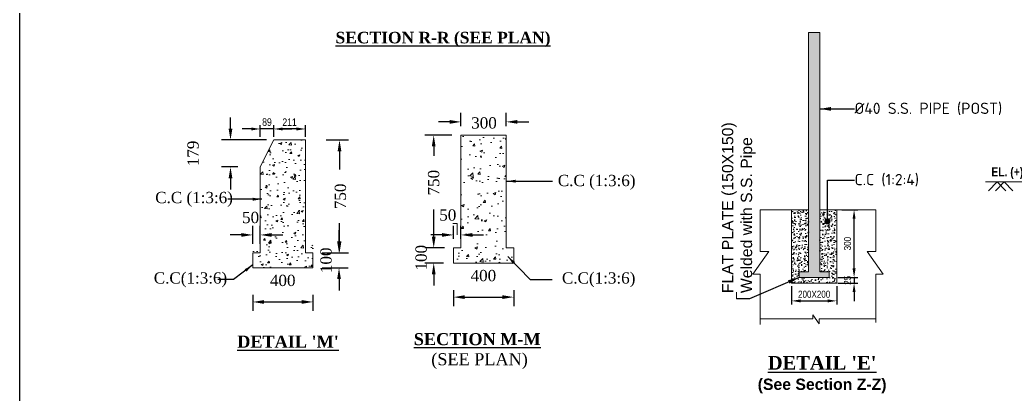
# Model space of a CAD drawing. Extents: x -119161 to 3778985, y -718511 to -30958.
# Drawn here: x 3215947 to 3222557, y -259100 to -256613 of the extents above; entities that cross this region are included whole.
import ezdxf

# ---------------------------------------------------------------- set-up
doc = ezdxf.new("R2010")
doc.units = 0
doc.header["$MEASUREMENT"] = 0
doc.layers.get('DEFPOINTS').update_dxf_attribs({"linetype": 'CONTINUOUS'})
doc.layers.add('Dim', color=7, linetype='CONTINUOUS', lineweight=9)
doc.layers.add('LINE', color=7, linetype='CONTINUOUS')
doc.styles.add('ARIAL', font='ARIALN.TTF')
doc.styles.add('DIM', font='isocp3.shx')
doc.styles.get("Standard").update_dxf_attribs({"font": 'times.ttf', "height": 250})
doc.styles.add('style1', font='times.ttf')
doc.dimstyles.new('Dim_25', dxfattribs={"dimtxt": 50, "dimasz": 50, "dimexe": 25, "dimexo": 20, "dimgap": 20, "dimtad": 1, "dimdec": 0, "dimzin": 0, "dimdsep": 46, "dimtxsty": 'DIM', "dimcen": 0.09, "dimclrd": 5, "dimclre": 5, "dimclrt": 7, "dimadec": 0, "dimazin": 0, "dimtfac": 1, "dimtdec": 0, "dimtmove": 0, "dimatfit": 3, "dimfxl": 1, "dimtolj": 1, "dimtzin": 0, "dimarcsym": 0})
doc.dimstyles.get("Standard").update_dxf_attribs({"dimtxt": 75, "dimasz": 75, "dimexe": 60, "dimexo": 60, "dimgap": 100, "dimtad": 1, "dimdec": 0, "dimzin": 0, "dimdsep": 46, "dimtxsty": 'style1', "dimcen": 0.09, "dimclrd": 5, "dimclre": 5, "dimadec": 0, "dimazin": 0, "dimtfac": 1, "dimtdec": 0, "dimtofl": 0, "dimtmove": 0, "dimatfit": 3, "dimfxl": 1, "dimtolj": 1, "dimtzin": 0, "dimarcsym": 0})

# ---------------------------------------------------------------- blocks, each defined once
blk = doc.blocks.new('*D152')
at = {"layer": 'DEFPOINTS', "color": 0, "lineweight": -2}
for p in [(3219176.1, -257290.9), (3218876.1, -257378.9), (3219176.1, -257378.9)]:
    blk.add_point(p, dxfattribs=at)
at = {"layer": 'LINE', "color": 5, "lineweight": -2}
for p, q in [((3218876.1, -257318.9), (3218876.1, -257230.9)), ((3219176.1, -257318.9), (3219176.1, -257230.9)), ((3218801.1, -257290.9), (3218726.1, -257290.9)), ((3219251.1, -257290.9), (3219326.1, -257290.9))]:
    blk.add_line(p, q, dxfattribs=at)
for points in [[(3218801.1, -257278.4), (3218801.1, -257303.4), (3218876.1, -257290.9)], [(3219251.1, -257278.4), (3219251.1, -257303.4), (3219176.1, -257290.9)]]:
    blk.add_solid(points, dxfattribs=at)
at = {"layer": 'LINE', "color": 7, "lineweight": 9, "insert": (3219029.1, -257298.2), "char_height": 75, "attachment_point": 5, "style": 'style1'}
blk.add_mtext('\\A1;300', dxfattribs=at)
blk = doc.blocks.new('*D153')
at = {"layer": 'DEFPOINTS', "color": 0, "lineweight": -2}
for p in [(3218826.1, -258348.6), (3219226.1, -258348.6), (3219226.1, -258455.7)]:
    blk.add_point(p, dxfattribs=at)
at = {"layer": 'LINE', "color": 5, "lineweight": -2}
for p, q in [((3218826.1, -258408.6), (3218826.1, -258515.7)), ((3219226.1, -258408.6), (3219226.1, -258515.7)), ((3218901.1, -258455.7), (3219151.1, -258455.7))]:
    blk.add_line(p, q, dxfattribs=at)
for points in [[(3218901.1, -258443.2), (3218901.1, -258468.2), (3218826.1, -258455.7)], [(3219151.1, -258443.2), (3219151.1, -258468.2), (3219226.1, -258455.7)]]:
    blk.add_solid(points, dxfattribs=at)
at = {"layer": 'LINE', "color": 7, "lineweight": 9, "insert": (3219025, -258313), "char_height": 75, "attachment_point": 5, "style": 'style1'}
blk.add_mtext('\\A1;400', dxfattribs=at)
blk = doc.blocks.new('*D154')
at = {"layer": 'DEFPOINTS', "color": 0, "lineweight": -2}
for p in [(3218826.1, -258042.3), (3218826.1, -258128.9), (3218876.1, -258128.9)]:
    blk.add_point(p, dxfattribs=at)
at = {"layer": 'LINE', "color": 5, "lineweight": -2}
for p, q in [((3218826.1, -258068.9), (3218826.1, -257982.3)), ((3218876.1, -258068.9), (3218876.1, -257982.3)), ((3218751.1, -258042.3), (3218676.1, -258042.3)), ((3218951.1, -258042.3), (3219026.1, -258042.3))]:
    blk.add_line(p, q, dxfattribs=at)
for points in [[(3218751.1, -258029.8), (3218751.1, -258054.8), (3218826.1, -258042.3)], [(3218951.1, -258029.8), (3218951.1, -258054.8), (3218876.1, -258042.3)]]:
    blk.add_solid(points, dxfattribs=at)
at = {"layer": 'LINE', "color": 7, "lineweight": 9, "insert": (3218788.6, -257910.4), "char_height": 75, "attachment_point": 5, "style": 'style1'}
blk.add_mtext('\\A1;50', dxfattribs=at)
blk = doc.blocks.new('*D155')
at = {"layer": 'DEFPOINTS', "color": 0, "lineweight": -2}
for p in [(3218820.5, -258128.9), (3218695, -258228.9), (3218820.5, -258228.9)]:
    blk.add_point(p, dxfattribs=at)
at = {"layer": 'LINE', "color": 5, "lineweight": -2}
for p, q in [((3218695, -258053.9), (3218695, -257978.9)), ((3218760.5, -258128.9), (3218635, -258128.9)), ((3218760.5, -258228.9), (3218635, -258228.9)), ((3218695, -258303.9), (3218695, -258378.9))]:
    blk.add_line(p, q, dxfattribs=at)
for points in [[(3218682.5, -258053.9), (3218707.5, -258053.9), (3218695, -258128.9)], [(3218682.5, -258303.9), (3218707.5, -258303.9), (3218695, -258228.9)]]:
    blk.add_solid(points, dxfattribs=at)
at = {"layer": 'LINE', "color": 7, "lineweight": 9, "insert": (3218611.8, -258193.8), "char_height": 75, "attachment_point": 5, "rotation": 90, "style": 'style1'}
blk.add_mtext('\\A1;100', dxfattribs=at)
blk = doc.blocks.new('*D156')
at = {"layer": 'DEFPOINTS', "color": 0, "lineweight": -2}
for p in [(3217920.4, -257410.9), (3218069.4, -257410.9), (3217970.4, -258160.9)]:
    blk.add_point(p, dxfattribs=at)
at = {"layer": 'LINE', "color": 5, "lineweight": -2}
for p, q in [((3217980.4, -257410.9), (3218129.4, -257410.9)), ((3218069.4, -257485.9), (3218069.4, -257606.9)), ((3218069.4, -258085.9), (3218069.4, -257965)), ((3218030.4, -258160.9), (3218129.4, -258160.9))]:
    blk.add_line(p, q, dxfattribs=at)
for points in [[(3218056.9, -257485.9), (3218081.9, -257485.9), (3218069.4, -257410.9)], [(3218056.9, -258085.9), (3218081.9, -258085.9), (3218069.4, -258160.9)]]:
    blk.add_solid(points, dxfattribs=at)
at = {"layer": 'LINE', "color": 7, "lineweight": 9, "insert": (3218075.6, -257785.9), "char_height": 75, "attachment_point": 5, "rotation": 90, "style": 'style1'}
blk.add_mtext('\\A1;750', dxfattribs=at)
blk = doc.blocks.new('*D157')
at = {"layer": 'DEFPOINTS', "color": 0, "lineweight": -2}
for p in [(3217893.2, -258160.9), (3217893.2, -258260.9), (3218066.1, -258260.9)]:
    blk.add_point(p, dxfattribs=at)
at = {"layer": 'LINE', "color": 5, "lineweight": -2}
for p, q in [((3218066.1, -258085.9), (3218066.1, -258010.9)), ((3217953.2, -258160.9), (3218126.1, -258160.9)), ((3217953.2, -258260.9), (3218126.1, -258260.9)), ((3218066.1, -258335.9), (3218066.1, -258410.9))]:
    blk.add_line(p, q, dxfattribs=at)
for points in [[(3218053.6, -258085.9), (3218078.6, -258085.9), (3218066.1, -258160.9)], [(3218053.6, -258335.9), (3218078.6, -258335.9), (3218066.1, -258260.9)]]:
    blk.add_solid(points, dxfattribs=at)
at = {"layer": 'LINE', "color": 7, "lineweight": 9, "insert": (3217980.1, -258210.9), "char_height": 75, "attachment_point": 5, "rotation": 90, "style": 'style1'}
blk.add_mtext('\\A1;100', dxfattribs=at)
blk = doc.blocks.new('*D158')
at = {"layer": 'DEFPOINTS', "color": 0, "lineweight": -2}
for p in [(3217543.2, -258042.4), (3217493.2, -258160.9), (3217543.2, -258160.9)]:
    blk.add_point(p, dxfattribs=at)
at = {"layer": 'LINE', "color": 5, "lineweight": -2}
for p, q in [((3217493.2, -258100.9), (3217493.2, -257982.4)), ((3217543.2, -258100.9), (3217543.2, -257982.4)), ((3217418.2, -258042.4), (3217343.2, -258042.4)), ((3217618.2, -258042.4), (3217693.2, -258042.4))]:
    blk.add_line(p, q, dxfattribs=at)
for points in [[(3217418.2, -258029.9), (3217418.2, -258054.9), (3217493.2, -258042.4)], [(3217618.2, -258029.9), (3217618.2, -258054.9), (3217543.2, -258042.4)]]:
    blk.add_solid(points, dxfattribs=at)
at = {"layer": 'LINE', "color": 7, "lineweight": 9, "insert": (3217478.8, -257926.9), "char_height": 75, "attachment_point": 5, "style": 'style1'}
blk.add_mtext('\\A1;50', dxfattribs=at)
blk = doc.blocks.new('*D159')
at = {"layer": 'DEFPOINTS', "color": 0, "lineweight": -2, "ltscale": 50}
for p in [(3217632.1, -257338), (3217632.1, -257410.9), (3217843.2, -257410.9)]:
    blk.add_point(p, dxfattribs=at)
at = {"layer": 'Dim', "color": 5, "lineweight": -2, "ltscale": 50}
for p, q in [((3217632.1, -257390.9), (3217632.1, -257313)), ((3217843.2, -257390.9), (3217843.2, -257313)), ((3217783.2, -257338), (3217692.1, -257338))]:
    blk.add_line(p, q, dxfattribs=at)
for points in [[(3217692.1, -257328), (3217692.1, -257348), (3217632.1, -257338)], [(3217783.2, -257328), (3217783.2, -257348), (3217843.2, -257338)]]:
    blk.add_solid(points, dxfattribs=at)
at = {"layer": 'Dim', "color": 7, "ltscale": 50, "insert": (3217737.6, -257292.9), "char_height": 50, "attachment_point": 5, "style": 'ARIAL'}
blk.add_mtext('\\A1;211', dxfattribs=at)
blk = doc.blocks.new('*D160')
at = {"layer": 'DEFPOINTS', "color": 0, "lineweight": -2, "ltscale": 50}
for p in [(3217543.2, -257338), (3217543.2, -257410.9), (3217632.1, -257410.9)]:
    blk.add_point(p, dxfattribs=at)
at = {"layer": 'Dim', "color": 5, "lineweight": -2, "ltscale": 50}
for p, q in [((3217543.2, -257390.9), (3217543.2, -257313)), ((3217632.1, -257390.9), (3217632.1, -257313)), ((3217483.2, -257338), (3217423.2, -257338)), ((3217632.1, -257338), (3217543.2, -257338)), ((3217692.1, -257338), (3217752.1, -257338))]:
    blk.add_line(p, q, dxfattribs=at)
for points in [[(3217483.2, -257328), (3217483.2, -257348), (3217543.2, -257338)], [(3217692.1, -257328), (3217692.1, -257348), (3217632.1, -257338)]]:
    blk.add_solid(points, dxfattribs=at)
at = {"layer": 'Dim', "color": 7, "ltscale": 50, "insert": (3217587.6, -257292.5), "char_height": 50, "attachment_point": 5, "style": 'ARIAL'}
blk.add_mtext('\\A1;89', dxfattribs=at)
blk = doc.blocks.new('*D161')
at = {"layer": 'DEFPOINTS', "color": 0, "lineweight": -2}
for p in [(3217643.9, -257410.9), (3217345.3, -257590.4), (3217455, -257590.4)]:
    blk.add_point(p, dxfattribs=at)
at = {"layer": 'LINE', "color": 5, "lineweight": -2}
for p, q in [((3217345.3, -257335.9), (3217345.3, -257260.9)), ((3217583.9, -257410.9), (3217285.3, -257410.9)), ((3217395, -257590.4), (3217285.3, -257590.4)), ((3217345.3, -257665.4), (3217345.3, -257740.4))]:
    blk.add_line(p, q, dxfattribs=at)
for points in [[(3217332.8, -257335.9), (3217357.8, -257335.9), (3217345.3, -257410.9)], [(3217332.8, -257665.4), (3217357.8, -257665.4), (3217345.3, -257590.4)]]:
    blk.add_solid(points, dxfattribs=at)
at = {"layer": 'LINE', "color": 7, "lineweight": 9, "insert": (3217097, -257500.7), "char_height": 75, "attachment_point": 5, "rotation": 90, "style": 'style1'}
blk.add_mtext('\\A1;179', dxfattribs=at)
blk = doc.blocks.new('*D180')
at = {"layer": 'DEFPOINTS', "color": 0, "lineweight": -2, "ltscale": 50}
for p in [(3221386, -257875.1), (3221487.2, -257875.1), (3221386, -258325.1)]:
    blk.add_point(p, dxfattribs=at)
at = {"layer": 'Dim', "color": 5, "lineweight": -2, "ltscale": 50}
for p, q in [((3221406, -257875.1), (3221512.2, -257875.1)), ((3221487.2, -258265.1), (3221487.2, -257935.1)), ((3221406, -258325.1), (3221512.2, -258325.1))]:
    blk.add_line(p, q, dxfattribs=at)
for points in [[(3221477.2, -257935.1), (3221497.2, -257935.1), (3221487.2, -257875.1)], [(3221477.2, -258265.1), (3221497.2, -258265.1), (3221487.2, -258325.1)]]:
    blk.add_solid(points, dxfattribs=at)
at = {"layer": 'Dim', "color": 7, "ltscale": 50, "insert": (3221443.4, -258100.1), "char_height": 70, "attachment_point": 5, "rotation": 90, "style": 'ARIAL'}
blk.add_mtext('\\A1;{\\H0.6667x;300}', dxfattribs=at)
blk = doc.blocks.new('*D181')
at = {"layer": 'DEFPOINTS', "color": 0, "lineweight": -2, "ltscale": 50}
for p in [(3221071.9, -258363), (3221371.9, -258363), (3221371.9, -258480.6)]:
    blk.add_point(p, dxfattribs=at)
at = {"layer": 'Dim', "color": 5, "lineweight": -2, "ltscale": 50}
for p, q in [((3221071.9, -258383), (3221071.9, -258505.6)), ((3221371.9, -258383), (3221371.9, -258505.6)), ((3221131.9, -258480.6), (3221311.9, -258480.6))]:
    blk.add_line(p, q, dxfattribs=at)
for points in [[(3221131.9, -258470.6), (3221131.9, -258490.6), (3221071.9, -258480.6)], [(3221311.9, -258470.6), (3221311.9, -258490.6), (3221371.9, -258480.6)]]:
    blk.add_solid(points, dxfattribs=at)
at = {"layer": 'Dim', "color": 7, "ltscale": 50, "insert": (3221221.9, -258436.8), "char_height": 70, "attachment_point": 5, "style": 'ARIAL'}
blk.add_mtext('\\A1;{\\H0.66667x;200X200}', dxfattribs=at)
blk = doc.blocks.new('*D182')
at = {"layer": 'DEFPOINTS', "color": 0, "lineweight": -2, "ltscale": 50}
for p in [(3221358.8, -258325.1), (3221358.8, -258362.6), (3221487.2, -258362.6)]:
    blk.add_point(p, dxfattribs=at)
at = {"layer": 'Dim', "color": 5, "lineweight": -2, "ltscale": 50}
for p, q in [((3221487.2, -258265.1), (3221487.2, -258205.1)), ((3221378.8, -258325.1), (3221512.2, -258325.1)), ((3221378.8, -258362.6), (3221512.2, -258362.6)), ((3221487.2, -258325.1), (3221487.2, -258362.6)), ((3221487.2, -258422.6), (3221487.2, -258482.6))]:
    blk.add_line(p, q, dxfattribs=at)
for points in [[(3221477.2, -258265.1), (3221497.2, -258265.1), (3221487.2, -258325.1)], [(3221477.2, -258422.6), (3221497.2, -258422.6), (3221487.2, -258362.6)]]:
    blk.add_solid(points, dxfattribs=at)
at = {"layer": 'Dim', "color": 7, "ltscale": 50, "insert": (3221443.4, -258343.9), "char_height": 70, "attachment_point": 5, "rotation": 90, "style": 'ARIAL'}
blk.add_mtext('\\A1;{\\H0.6667x;25}', dxfattribs=at)
blk = doc.blocks.new('*D184')
at = {"layer": 'DEFPOINTS', "color": 0, "lineweight": -2}
for p in [(3218695, -257378.9), (3218876.1, -257378.9), (3218826.1, -258128.9)]:
    blk.add_point(p, dxfattribs=at)
at = {"layer": 'LINE', "color": 5, "lineweight": -2}
for p, q in [((3218816.1, -257378.9), (3218635, -257378.9)), ((3218695, -257453.9), (3218695, -257516)), ((3218695, -258053.9), (3218695, -257874)), ((3218766.1, -258128.9), (3218635, -258128.9))]:
    blk.add_line(p, q, dxfattribs=at)
for points in [[(3218682.5, -257453.9), (3218707.5, -257453.9), (3218695, -257378.9)], [(3218682.5, -258053.9), (3218707.5, -258053.9), (3218695, -258128.9)]]:
    blk.add_solid(points, dxfattribs=at)
at = {"layer": 'LINE', "color": 7, "lineweight": 9, "insert": (3218695, -257695), "char_height": 75, "attachment_point": 5, "rotation": 90, "style": 'style1'}
blk.add_mtext('\\A1;750', dxfattribs=at)
blk = doc.blocks.new('*D220')
at = {"layer": 'DEFPOINTS', "color": 0, "lineweight": -2}
for p in [(3217493.2, -258380.6), (3217893.2, -258380.6), (3217893.2, -258487.8)]:
    blk.add_point(p, dxfattribs=at)
at = {"layer": 'LINE', "color": 5, "lineweight": -2}
for p, q in [((3217493.2, -258440.6), (3217493.2, -258547.8)), ((3217893.2, -258440.6), (3217893.2, -258547.8)), ((3217568.2, -258487.8), (3217818.2, -258487.8))]:
    blk.add_line(p, q, dxfattribs=at)
for points in [[(3217568.2, -258475.3), (3217568.2, -258500.3), (3217493.2, -258487.8)], [(3217818.2, -258475.3), (3217818.2, -258500.3), (3217893.2, -258487.8)]]:
    blk.add_solid(points, dxfattribs=at)
at = {"layer": 'LINE', "color": 7, "lineweight": 9, "insert": (3217692.1, -258345.1), "char_height": 75, "attachment_point": 5, "style": 'style1'}
blk.add_mtext('\\A1;400', dxfattribs=at)

msp = doc.modelspace()

# ---------------------------------------------------------------- hatches: boundary and pattern name
at = {"layer": 'LINE', "lineweight": 9}
h = msp.add_hatch(color=15, dxfattribs=at)
h.dxf.hatch_style = 1
h.paths.add_polyline_path([(3221184.4, -258287.6), (3221122.1, -258287.6), (3221122.1, -258325.1), (3221321.6, -258325.1), (3221321.6, -258287.6), (3221259.4, -258287.6), (3221259.4, -256697.8), (3221184.4, -256697.8)])
h = msp.add_hatch(dxfattribs=at)
h.set_pattern_fill('AR-CONC', color=256, scale=25, style=0)
h.set_pattern_definition([(50, (3143197.36, -241756.82), (179.31505, -15.68803), [18.75, -206.25]), (355, (3143197.36, -241756.82), (-34.68783, 188.04803), [15, -165]), (100.4514, (3143212.3, -241758.12), (144.62735, 172.3599), [15.93505, -175.28553]), (46.1842, (3143197.36, -241706.82), (266.81026, -41.37975), [28.125, -309.375]), (96.6356, (3143219.6, -241710.27), (233.6657, 243.5295), [23.9026, -262.92825]), (351.1842, (3143197.36, -241706.82), (233.6655, 243.52965), [22.5, -247.5]), (21, (3143222.36, -241719.32), (149.22676, -100.65472), [18.75, -206.25]), (326, (3143222.36, -241719.32), (60.82883, 181.2875), [15, -165]), (71.4514, (3143234.8, -241727.7), (210.05566, 80.63262), [15.93505, -175.28553]), (37.5, (3143197.365, -241756.82), (3.039964, 83.223463), [0, -163, 0, -167.5, 0, -165.625]), (7.5, (3143197.365, -241756.82), (65.76738, 98.60293), [0, -95.5, 0, -159.25, 0, -63.125]), (327.5, (3143141.615, -241756.82), (133.45561, -5.63872), [0, -62.5, 0, -195, 0, -258.75]), (317.5, (3143116.61, -241756.82), (145.79654, 25.02625), [0, -81.25, 0, -129.5, 0, -183.75])])
h.paths.add_polyline_path([(3219176.1, -257378.9), (3218876.1, -257378.9), (3218876.1, -258128.9), (3218826.1, -258128.9), (3218826.1, -258228.9), (3219226.1, -258228.9), (3219226.1, -258128.9), (3219176.1, -258128.9)])
h = msp.add_hatch(dxfattribs=at)
h.set_pattern_fill('AR-CONC', color=2, scale=20, style=0)
h.set_pattern_definition([(50, (3142733.66, -243390.06), (143.45204, -12.55043), [15, -165]), (355, (3142733.66, -243390.06), (-27.75027, 150.43843), [12, -132]), (100.45144, (3142745.61, -243391.1), (115.70177, 137.888), [12.74804, -140.22842]), (46.1842, (3142733.66, -243350.06), (213.44827, -33.10386), [22.5, -247.5]), (96.63564, (3142751.44, -243352.82), (186.9324, 194.8237), [19.12207, -210.34275]), (351.18416, (3142733.66, -243350.06), (186.9324, 194.8237), [18, -198]), (21, (3142753.66, -243360.06), (119.38141, -80.52378), [15, -165]), (326, (3142753.66, -243360.06), (48.66307, 145.03), [12, -132]), (71.45144, (3142763.6, -243366.77), (168.04448, 64.50623), [12.74804, -140.22842]), (37.5, (3142733.657, -243390.06), (2.43197, 66.57877), [0, -130.4, 0, -134, 0, -132.5]), (7.5, (3142733.66, -243390.06), (52.61391, 78.88234), [0, -76.4, 0, -127.4, 0, -50.5]), (327.5, (3142689.057, -243390.06), (106.764487, -4.510974), [0, -50, 0, -156, 0, -207]), (317.5, (3142669.06, -243390.06), (116.63723, 20.021), [0, -65, 0, -103.6, 0, -147])])
h.paths.add_polyline_path([(3217543.2, -257590.4), (3217632.1, -257410.9), (3217843.2, -257410.9), (3217843.2, -258110.9), (3217893.2, -258110.9), (3217893.2, -258260.9), (3217493.2, -258260.9), (3217493.2, -258110.9), (3217543.2, -258110.9)])
h = msp.add_hatch(dxfattribs=at)
h.set_pattern_fill('AR-CONC', color=2, scale=7.5)
h.set_pattern_definition([(50, (3083304.91, -232408.42), (53.794514, -4.70641), [5.625, -61.875]), (355, (3083304.91, -232408.42), (-10.40635, 56.41441), [4.5, -49.5]), (100.451444, (3083309.39, -232408.813), (43.388164, 51.708), [4.780514, -52.585658]), (46.1842, (3083304.91, -232393.42), (80.0431, -12.413946), [8.4375, -92.8125]), (96.635635, (3083311.58, -232394.455), (70.099646, 73.058895), [7.170776, -78.87853]), (351.184164, (3083304.91, -232393.42), (70.099646, 73.058895), [6.75, -74.25]), (21, (3083312.41, -232397.17), (44.768029, -30.196417), [5.625, -61.875]), (326, (3083312.41, -232397.17), (18.24865, 54.386253), [4.5, -49.5]), (71.451445, (3083316.14, -232399.687), (63.016678, 24.189836), [4.780514, -52.585658]), (37.5, (3083304.91, -232408.42), (0.9119891, 24.967039), [0, -48.9, 0, -50.25, 0, -49.6875]), (7.5, (3083304.91, -232408.42), (19.7302153, 29.5808784), [0, -28.65, 0, -47.775, 0, -18.9375]), (327.5, (3083288.184, -232408.42), (40.0366827, -1.6916154), [0, -18.75, 0, -58.5, 0, -77.625]), (317.5, (3083280.684, -232408.42), (43.738963, 7.507874), [0, -24.375, 0, -38.85, 0, -55.125])])
h.paths.add_polyline_path([(3221259.4, -257875.1), (3221259.4, -258287.6), (3221321.6, -258287.6), (3221321.6, -258325.1), (3221122.1, -258325.1), (3221122.1, -258287.6), (3221184.4, -258287.6), (3221184.4, -257875.1), (3221071.9, -257875.1), (3221071.9, -258362.6), (3221371.9, -258362.6), (3221371.9, -257875.1)])

# ---------------------------------------------------------------- linework, layer by layer
for p, q in [((3218876.1, -258128.9), (3218876.1, -257378.9)), ((3218876.1, -257378.9), (3219176.1, -257378.9)), ((3219176.1, -257378.9), (3219176.1, -258128.9)), ((3217632.1, -257410.9), (3217543.2, -257590.4)), ((3218826.1, -258228.9), (3218826.1, -258128.9)), ((3218826.1, -258128.9), (3218876.1, -258128.9)), ((3219176.1, -258128.9), (3219226.1, -258128.9)), ((3219226.1, -258128.9), (3219226.1, -258228.9)), ((3219226.1, -258228.9), (3218826.1, -258228.9))]:
    msp.add_line(p, q, dxfattribs=at)
at = {"layer": 'LINE', "color": 0, "lineweight": 9}
for p, q in [((3221071.9, -258362.6), (3221071.9, -257875.1)), ((3221371.9, -258362.6), (3221371.9, -257875.1)), ((3221371.9, -258362.6), (3221071.9, -258362.6))]:
    msp.add_line(p, q, dxfattribs=at)
at = {"layer": 'LINE', "color": 5, "lineweight": 9}
for p, q in [((3218821.3, -257966.7), (3218851.3, -257966.7)), ((3218851.3, -257966.7), (3218851.3, -258041.9)), ((3220706.7, -258466.7), (3220706.7, -258422.4))]:
    msp.add_line(p, q, dxfattribs=at)
at = {"layer": 'LINE'}
msp.add_lwpolyline([(3229445.1, -263408.8), (3215946.6, -263408.8), (3215946.6, -253863.4), (3229445.1, -253863.4)], close=True, dxfattribs=at)
at = {"layer": 'LINE', "color": 0, "lineweight": 9}
for points in [[(3221184.4, -256697.8), (3221184.4, -258287.6)], [(3221184.4, -256697.8), (3221259.4, -256697.8)], [(3221259.4, -256697.8), (3221259.4, -258287.6)], [(3220863.5, -257875.1), (3221184.4, -257875.1)], [(3221071.9, -257875.1), (3221184.4, -257875.1)], [(3221259.4, -257875.1), (3221632.4, -257875.1)], [(3221259.4, -257875.1), (3221371.9, -257875.1)], [(3221122.1, -258287.6), (3221122.1, -258325.1)], [(3221122.1, -258287.6), (3221184.4, -258287.6)], [(3221259.4, -258287.6), (3221321.6, -258287.6)], [(3221321.6, -258287.6), (3221321.6, -258325.1)], [(3221122.1, -258325.1), (3221321.6, -258325.1)]]:
    msp.add_lwpolyline(points, dxfattribs=at)
at = {"layer": 'LINE', "lineweight": 9}
for points in [[(3217632.1, -257410.9), (3217843.2, -257410.9), (3217843.2, -258160.9), (3217893.2, -258160.9), (3217893.2, -258260.9)], [(3217893.2, -258260.9), (3217493.2, -258260.9), (3217493.2, -258160.9), (3217543.2, -258160.9), (3217543.2, -257590.4)]]:
    msp.add_lwpolyline(points, dxfattribs=at)
at = {"layer": 'LINE', "color": 8, "lineweight": 9}
msp.add_lwpolyline([(3222829.6, -257690.1), (3222359.7, -257688.8)], dxfattribs=at)
at = {"layer": 'LINE', "color": 3, "lineweight": 9}
for points in [[(3222380.4, -257750), (3222438.1, -257688.8)], [(3222425.9, -257750), (3222483.6, -257688.8)], [(3222495.8, -257750), (3222438.1, -257688.8)], [(3222541.3, -257750), (3222483.6, -257688.8)]]:
    msp.add_lwpolyline(points, dxfattribs=at)
at = {"layer": 'LINE', "color": 5, "lineweight": 9}
for points in [[(3220863.5, -257875.1), (3220863.5, -258151.4), (3220921.7, -258151.4), (3220815.3, -258302.5), (3220864.1, -258302.5), (3220864.1, -258638)], [(3221632.4, -257875.1), (3221632.4, -258151.4), (3221574.2, -258151.4), (3221680.6, -258302.5), (3221631.8, -258302.5), (3221631.8, -258625)], [(3221631.8, -258599.7), (3221255.5, -258599.7), (3221255.5, -258632.3), (3221212.8, -258572.7), (3221212.8, -258600), (3220864.1, -258600)]]:
    msp.add_lwpolyline(points, dxfattribs=at)

# ---------------------------------------------------------------- texts
at = {"layer": 'LINE', "color": 6, "attachment_point": 5}
for s, insert, char_height, width in [('{\\fTimes New Roman|b1|i0|c0|p18;\\LSECTION R-R (SEE PLAN)}', (3218756.7, -256743.1), 76.8, 2635.818), ("{\\fTimes New Roman|b1|i0|c0|p18;\\LDETAIL 'M'}", (3217727.5, -258751.6), 80, 2046.856), ('{\\fTimes New Roman|b1|i0|c0|p18;\\LSECTION M-M\\P\\fTimes New Roman|b0|i0|c0|p18;\\l\\C7; (SEE PLAN)}', (3218984.2, -258814.6), 80, 2046.856), ("{\\fTimes New Roman|b1|i0|c0|p18;\\H0.78125x;\\LDETAIL 'E'\\H1.0833x;\\P\\fArial|b1|i0|c0|p34;\\H0.76923x;\\l\\C0;(See Section Z-Z)}", (3221274.8, -258971), 115.2, 1608.775)]:
    msp.add_mtext(s, dxfattribs=dict(at, insert=insert, char_height=char_height, width=width))
at = {"layer": 'LINE', "color": 0, "char_height": 75, "attachment_point": 4}
for s, insert, width in [('{\\fISOCPEUR|b0|i0|c0|p34;%%C40 S.S. PIPE (POST)}', (3221490.1, -257204.5), 1521.805), ('{\\fISOCPEUR|b0|i0|c0|p34;C.C (1:2:4)}', (3221490.6, -257678), 459.65)]:
    msp.add_mtext(s, dxfattribs=dict(at, insert=insert, width=width))
at = {"layer": 'LINE', "color": 0, "insert": (3220721.1, -258429.1), "char_height": 75, "width": 1298.242, "attachment_point": 4, "rotation": 90}
msp.add_mtext('{\\fArial|b0|i0|c0|p34;FLAT PLATE (150X150)\\PWelded with S.S. Pipe}', dxfattribs=at)
at = {"layer": 'LINE', "color": 4, "insert": (3222541.5, -257632.2), "char_height": 60, "width": 709.959, "attachment_point": 5}
msp.add_mtext('\\pi-120,l180,t180,240;{\\fArial Narrow|b1|i0|c0|p34;\\C6;EL.^I(+)3.00}', dxfattribs=at)
at = {"layer": 'LINE', "color": 7, "char_height": 75, "width": 767.206, "attachment_point": 5}
for s, insert in [(' C.C (1:3:6) ^I', (3219763.2, -257692.7)), ('C.C(1:3:6)^I', (3217079.5, -258340.5)), ('C.C(1:3:6)^I', (3219790.6, -258340.5))]:
    msp.add_mtext(s, dxfattribs=dict(at, insert=insert))
at = {"layer": 'LINE', "color": 7, "insert": (3217089.1, -257805.8), "char_height": 75, "attachment_point": 5}
msp.add_mtext(' C.C (1:3:6) ^I', dxfattribs=at)

# ---------------------------------------------------------------- dimensions: what is measured, and where the dimension line sits
at = {"layer": 'Dim', "ltscale": 50}
dim = msp.add_linear_dim(base=(3217543.2, -257338), p1=(3217632.1, -257410.9), p2=(3217543.2, -257410.9), angle=180, dimstyle='Dim_25', override={"dimasz": 60, "dimtxsty": 'ARIAL'}, dxfattribs=at)
dim.commit()
dim.dimension.update_dxf_attribs({"geometry": '*D160', "text_midpoint": (3217587.6, -257338), "dimtype": 160})
dim = msp.add_linear_dim(base=(3217632.1, -257338), p1=(3217843.2, -257410.9), p2=(3217632.1, -257410.9), angle=180, dimstyle='Dim_25', override={"dimasz": 60, "dimtxsty": 'ARIAL'}, dxfattribs=at)
dim.commit()
dim.dimension.update_dxf_attribs({"geometry": '*D159', "text_midpoint": (3217737.6, -257292.9)})
for base, p1, p2, angle, text, picture, middle in [((3221487.2, -257875.1), (3221386, -258325.1), (3221386, -257875.1), 270, '{\\H0.6667x;300}', '*D180', (3221487.2, -258100.1)), ((3221487.2, -258362.6), (3221358.8, -258325.1), (3221358.8, -258362.6), 90, '{\\H0.6667x;25}', '*D182', (3221487.2, -258343.9))]:
    dim = msp.add_linear_dim(base=base, p1=p1, p2=p2, angle=angle, text=text, dimstyle='Dim_25', override={"dimtxt": 70, "dimasz": 60, "dimtxsty": 'ARIAL'}, dxfattribs=at)
    dim.commit()
    dim.dimension.update_dxf_attribs({"geometry": picture, "text_midpoint": middle, "dimtype": 160})
dim = msp.add_linear_dim(base=(3221371.9, -258480.6), p1=(3221071.9, -258363), p2=(3221371.9, -258363), text='{\\H0.66667x;200X200}', dimstyle='Dim_25', override={"dimtxt": 70, "dimasz": 60, "dimtxsty": 'ARIAL'}, dxfattribs=at)
dim.commit()
dim.dimension.update_dxf_attribs({"geometry": '*D181', "text_midpoint": (3221221.9, -258480.6), "dimtype": 160})
at = {"layer": 'LINE', "lineweight": 9}
for base, p1, p2, override, picture, middle in [((3219176.1, -257290.9), (3218876.1, -257378.9), (3219176.1, -257378.9), {"dimclrt": 7, "dimtmove": 2, "dimfxl": 7}, '*D152', (3219029.1, -257298.2)), ((3217543.2, -258042.4), (3217493.2, -258160.9), (3217543.2, -258160.9), {"dimclrd": 5, "dimclre": 5, "dimclrt": 7, "dimtmove": 1, "dimfxl": 7}, '*D158', (3217478.8, -258065.1)), ((3218826.1, -258042.3), (3218876.1, -258128.9), (3218826.1, -258128.9), {"dimclrt": 7, "dimtmove": 1, "dimfxl": 7}, '*D154', (3218788.6, -258048.6)), ((3217893.2, -258487.8), (3217493.2, -258380.6), (3217893.2, -258380.6), {"dimclrt": 7, "dimtmove": 2, "dimfxl": 7}, '*D220', (3217692.1, -258345.1)), ((3219226.1, -258455.7), (3218826.1, -258348.6), (3219226.1, -258348.6), {"dimclrt": 7, "dimtmove": 2, "dimfxl": 7}, '*D153', (3219025, -258313))]:
    dim = msp.add_linear_dim(base=base, p1=p1, p2=p2, dimstyle='Standard', override=override, dxfattribs=at)
    dim.commit()
    dim.dimension.update_dxf_attribs({"geometry": picture, "text_midpoint": middle, "dimtype": 160})
dim = msp.add_linear_dim(base=(3217345.2871, -257590.3778), p1=(3217643.8635, -257410.9351), p2=(3217454.9781, -257590.3778), angle=90, dimstyle='Standard', override={"dimclrt": 7, "dimtmove": 2, "dimfxl": 7}, dxfattribs=at)
dim.commit()
dim.dimension.update_dxf_attribs({"geometry": '*D161', "text_midpoint": (3217097.0301, -257500.6564)})
for base, p1, p2, picture, middle in [((3218695, -257378.9), (3218826.1, -258128.9), (3218876.1, -257378.9), '*D184', (3218695, -257695)), ((3218069.4, -257410.9), (3217970.4, -258160.9), (3217920.4, -257410.9), '*D156', (3218075.6, -257785.9))]:
    dim = msp.add_linear_dim(base=base, p1=p1, p2=p2, angle=90, text='750', dimstyle='Standard', override={"dimclrt": 7, "dimtmove": 2, "dimfxl": 7}, dxfattribs=at)
    dim.commit()
    dim.dimension.update_dxf_attribs({"geometry": picture, "text_midpoint": middle, "dimtype": 160})
for base, p1, p2, picture, middle in [((3218695, -258228.9), (3218820.5, -258128.9), (3218820.5, -258228.9), '*D155', (3218611.8, -258193.8)), ((3218066.1, -258260.9), (3217893.2, -258160.9), (3217893.2, -258260.9), '*D157', (3217980.1, -258210.9))]:
    dim = msp.add_linear_dim(base=base, p1=p1, p2=p2, angle=90, dimstyle='Standard', override={"dimclrt": 7, "dimtmove": 2, "dimfxl": 7}, dxfattribs=at)
    dim.commit()
    dim.dimension.update_dxf_attribs({"geometry": picture, "text_midpoint": middle, "dimtype": 160})

# ---------------------------------------------------------------- leaders
at = {"layer": 'Dim', "ltscale": 50}
for points in [[(3219180.3, -257685.2), (3219374.9, -257685.2), (3219484.3, -257685.2)], [(3217553, -257804.9), (3217400, -257804.9), (3217327.7, -257804.9)], [(3219186.8, -258185.7), (3219335.4, -258339.6), (3219482.4, -258339.6)], [(3217493.2, -258241.3), (3217365.9, -258339.6), (3217260.2, -258339.6)]]:
    msp.add_leader(points, dimstyle='Dim_25', override={"dimasz": 60, "dimtxsty": 'ARIAL'}, dxfattribs=at)
at = {"layer": 'LINE', "color": 5, "lineweight": 9}
for points, override in [([(3221258.2, -257204.5), (3221490.1, -257204.5)], {"dimtad": 0, "dimfxl": 7}), ([(3221309.9, -257952.8), (3221309.9, -257678), (3221490.6, -257678)], {"dimasz": 40, "dimtad": 0, "dimldrblk": 'Dot', "dimfxl": 7}), ([(3221122.1, -258325.1), (3220791.4, -258466.7), (3220706.7, -258466.7)], {"dimtad": 0, "dimfxl": 7})]:
    msp.add_leader(points, dimstyle='Standard', override=override, dxfattribs=at)

doc.saveas('drawing.dxf')
